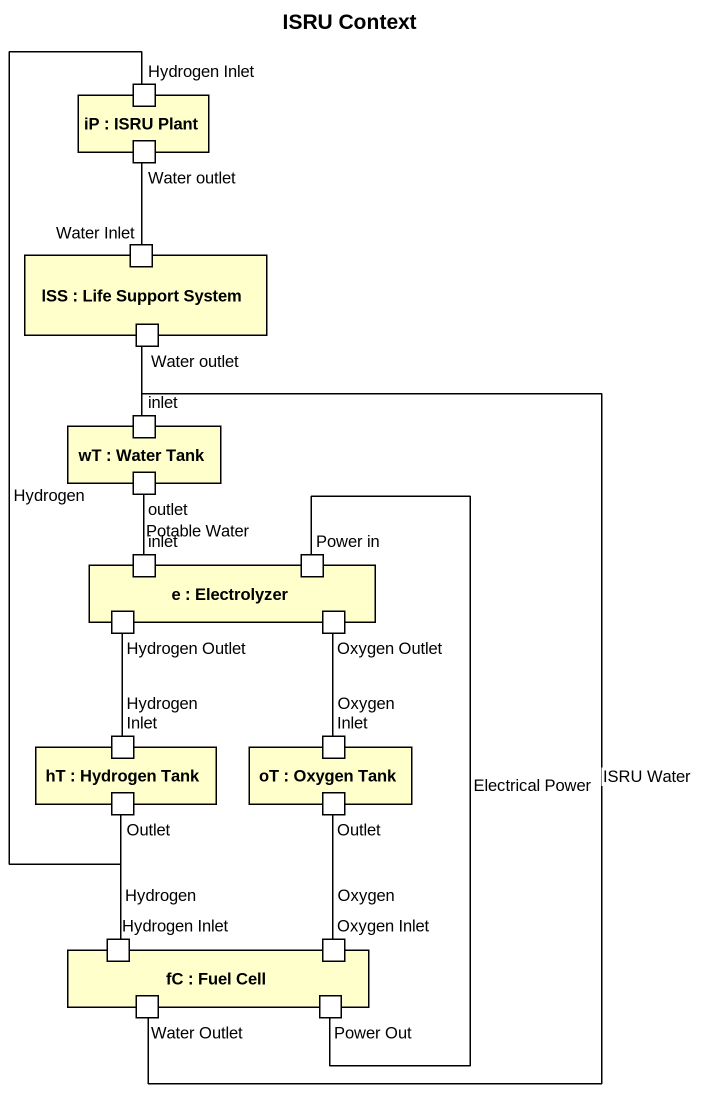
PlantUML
@startuml
title ISRU Context
rectangle "iP : ISRU Plant" as iP {
  port "Hydrogen Inlet" as Hydrogen_Inlet
  port "Water outlet" as Water_outlet
}
rectangle "lSS : Life Support System" as lSS {
  port "Water Inlet" as Water_Inlet
  port "Water outlet" as Water_outlet_2
}
rectangle "wT : Water Tank" as wT {
  port inlet
  port outlet
}
rectangle "e : Electrolyzer" as e {
  port "inlet" as inlet_2
  port "Power in" as Power_in
  port "Hydrogen Outlet" as Hydrogen_Outlet
  port "Oxygen Outlet" as Oxygen_Outlet
}
rectangle "hT : Hydrogen Tank" as hT {
  port Outlet
  port Inlet
}
rectangle "oT : Oxygen Tank" as oT {
  port "Inlet" as Inlet_2
  port "Outlet" as Outlet_2
}
rectangle "fC : Fuel Cell" as fC {
  port "Hydrogen Inlet" as Hydrogen_Inlet_2
  port "Oxygen Inlet" as Oxygen_Inlet
  port "Water Outlet" as Water_Outlet
  port "Power Out" as Power_Out
}
Water_outlet -- Water_Inlet
Water_outlet_2 -- inlet
outlet -- inlet_2 : Potable Water
Hydrogen_Outlet -- Inlet : Hydrogen
Oxygen_Outlet -- Inlet_2 : Oxygen
Outlet -up- Hydrogen_Inlet : Hydrogen
Outlet -- Hydrogen_Inlet_2 : Hydrogen
Outlet_2 -- Oxygen_Inlet : Oxygen
Water_Outlet -up- inlet : ISRU Water
Power_Out -up- Power_in : Electrical Power
@enduml
